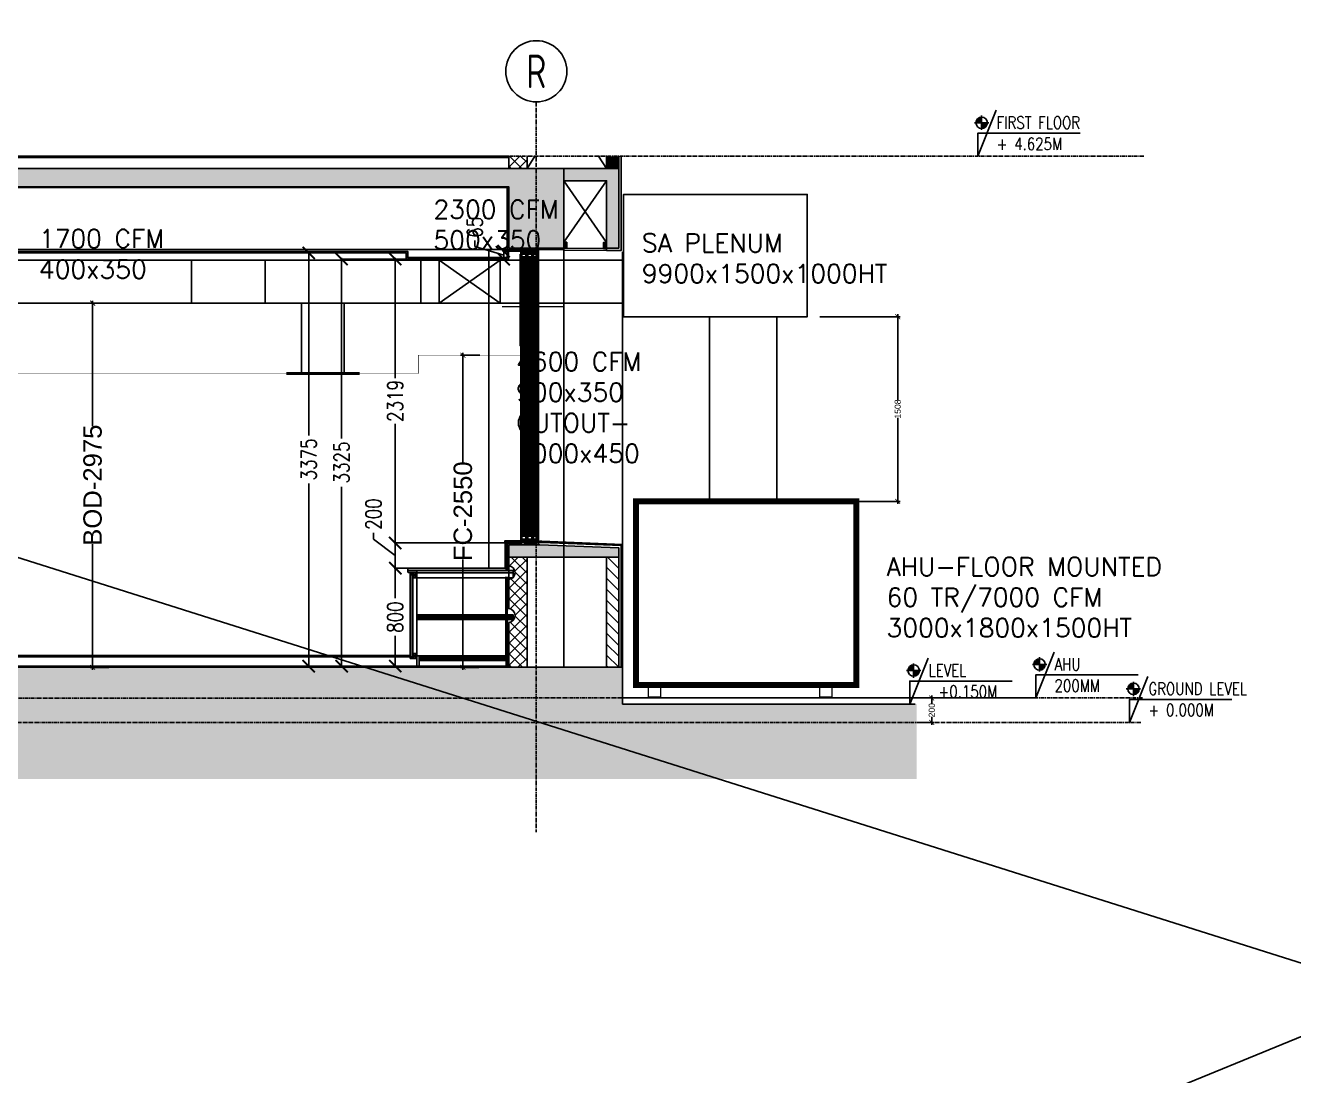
# Model space of a CAD drawing. Header units: millimetres. Extents: x -661525 to 498941, y 282148 to 1359693.
# Drawn here: x -243670 to -233309, y 969181 to 977760 of the extents above; entities that cross this region are included whole.
import ezdxf
from ezdxf.enums import TextEntityAlignment as Align

# ---------------------------------------------------------------- set-up
doc = ezdxf.new("R2010")
doc.units = ezdxf.units.MM
doc.header["$LTSCALE"] = 2.5
doc.header["$PDMODE"] = 35
doc.header["$PDSIZE"] = 15
doc.linetypes.add('CENTER', pattern=[2, 1.25, -0.25, 0.25, -0.25])
doc.layers.get('0').update_dxf_attribs({"linetype": 'CONTINUOUS'})
doc.layers.get('DEFPOINTS').update_dxf_attribs({"linetype": 'CONTINUOUS'})
for name, color, linetype in [('00', 5, 'CONTINUOUS'), ('A-ALU-SECTION', 11, 'CONTINUOUS'), ('A-ANNO-DIMS', 11, 'CONTINUOUS'), ('A-ANNO-GRID', 5, 'CENTER'), ('A-ANNO-LEVL', 7, 'CONTINUOUS'), ('A-COLS', 7, 'CONTINUOUS'), ('A-COLS-PATT', 252, 'CONTINUOUS'), ('A-ELEV', 8, 'CONTINUOUS'), ('A-ELEV-MEDM', 34, 'CONTINUOUS'), ('A-ELEV-THIN', 8, 'CONTINUOUS'), ('A-ELEV-VERY-THIN', 5, 'CONTINUOUS'), ('A-FLOR-OPEN', 6, 'CONTINUOUS'), ('A-GLAZ', 5, 'CONTINUOUS'), ('A-SECT', 1, 'CONTINUOUS'), ('A-WALL', 8, 'CONTINUOUS'), ('A-WALL-JAMB', 11, 'CONTINUOUS'), ('A-WALL-PATT-200', 5, 'CONTINUOUS'), ('A-WALL-PLAS', 8, 'CONTINUOUS'), ('I-ELEV-HEVY', 4, 'CONTINUOUS'), ('I-ELEV-LITE', 8, 'CONTINUOUS'), ('I-SECT', 3, 'CONTINUOUS'), ('I-SECT-MEDM', 4, 'CONTINUOUS'), ('nmd-ex duct', 20, 'CONTINUOUS'), ('NMD-SA DUCT', 4, 'CONTINUOUS'), ('STONE', 9, 'CONTINUOUS'), ('vemcpl-ahu', 6, 'CONTINUOUS')]:
    doc.layers.add(name, color=color, linetype=linetype)
for name, color, linetype, lineweight in [('DOOR', 251, 'CONTINUOUS', 20), ('Elevation Dark - Cill-Staircase', 4, 'CONTINUOUS', 30), ('Elevation Light - Plaster-Tile Drop', 8, 'CONTINUOUS', 18), ('nmd-DTG', 3, 'CONTINUOUS', 20), ('Wall - Stone Hatch', 252, 'CONTINUOUS', 13)]:
    doc.layers.add(name, color=color, linetype=linetype, lineweight=lineweight)
doc.styles.add('ARIAL', font='arial.ttf')
doc.styles.add('COMPLEX', font='complex.shx', dxfattribs={"width": 0.8})
doc.styles.add('ISOCP', font='isocp.shx', dxfattribs={"width": 0.8})
doc.styles.add('ROMANS', font='romans.shx', dxfattribs={"height": 125})
doc.dimstyles.new('TICK100', dxfattribs={"dimtxt": 250, "dimasz": 200, "dimexe": 150, "dimexo": 10, "dimgap": 50, "dimtad": 0, "dimdec": 0, "dimrnd": 5, "dimzin": 1, "dimdsep": 46, "dimtxsty": 'COMPLEX', "dimblk1": 'ARCHTICK', "dimblk2": 'ARCHTICK', "dimsah": 1, "dimcen": 0.09375, "dimdle": 150, "dimclrd": 11, "dimclre": 11, "dimclrt": 7, "dimadec": 0, "dimazin": 0, "dimtfac": 1, "dimtdec": 0, "dimtofl": 0, "dimtmove": 0, "dimatfit": 3, "dimldrblk": 'OPEN90', "dimfxl": 1, "dimtolj": 1, "dimtzin": 1, "dimarcsym": 0})
doc.dimstyles.new('TICK50', dxfattribs={"dimtxt": 125, "dimasz": 100, "dimexe": 10, "dimexo": 0, "dimgap": 25, "dimtad": 0, "dimdec": 0, "dimzin": 1, "dimdsep": 46, "dimtxsty": 'COMPLEX', "dimblk1": 'ARCHTICK', "dimblk2": 'ARCHTICK', "dimsah": 1, "dimcen": 0.09375, "dimdle": 10, "dimclrd": 170, "dimclre": 11, "dimclrt": 170, "dimadec": 0, "dimazin": 0, "dimtfac": 1, "dimtdec": 0, "dimtofl": 0, "dimtmove": 0, "dimatfit": 3, "dimldrblk": 'ARCHTICK', "dimfxl": 1, "dimtolj": 1, "dimtzin": 1, "dimarcsym": 0})

# ---------------------------------------------------------------- blocks, each defined once
blk = doc.blocks.new('floor 1')
at = {"layer": 'Elevation Light - Plaster-Tile Drop'}
h = blk.add_hatch(dxfattribs=at)
h.set_pattern_fill('AR-SAND', color=256, style=0)
h.set_pattern_definition([(37.5, (3830731.42, 983927.553), (-1.60003, 48.94132), [0, -38.608, 0, -43.18, 0, -41.275]), (7.5, (3830731.42, 983927.553), (44.95233, 71.6825), [0, -20.828, 0, -34.798, 0, -13.335]), (327.5, (3830700.177, 983927.553), (79.09924, 0.14372), [0, -12.7, 0, -45.72, 0, -59.69]), (317.5, (3830700.18, 983927.55), (76.35565, 22.29293), [0, -6.35, 0, -29.972, 0, -34.29])])
h.paths.add_polyline_path([(3830756, 984018), (3830731, 984018), (3830731, 983928), (3830756, 983928)])
h.paths.add_polyline_path([(3841805, 983928), (3841805, 984018), (3830756, 984018), (3830756, 983928)])
at = {"layer": 'A-ELEV-VERY-THIN'}
for points in [[(3834343, 984113), (3831536, 984113), (3831536, 984103), (3842297, 984103)], [(3836219, 984113), (3831536, 984113)], [(3842299, 984103), (3842299, 984113), (3831536, 984113)], [(3831540, 984103), (3836219, 984103)]]:
    blk.add_lwpolyline(points, dxfattribs=at)
at = {"layer": 'A-SECT', "color": 11}
for points in [[(3830731, 984028), (3842304, 984028), (3842304, 984018), (3830731, 984018)], [(3830753, 984073), (3830743, 984073), (3830743, 984028), (3830753, 984028)]]:
    blk.add_lwpolyline(points, close=True, dxfattribs=at)
at = {"layer": 'A-WALL-PLAS'}
blk.add_lwpolyline([(3831536, 984113), (3831536, 984103)], dxfattribs=at)
blk = doc.blocks.new('W13-144-SECTION')
at = {"layer": 'Wall - Stone Hatch'}
h = blk.add_hatch(dxfattribs=at)
h.set_pattern_fill('ANSI36', color=256, scale=0.8, angle=270, style=0)
h.set_pattern_definition([(315, (339769.6994, 1020410.4174), (4.9391409, -1.3470384), [6.35, -1.27, 0, -1.27])])
h.paths.add_polyline_path([(347636, 1023305), (347492, 1023305), (347492, 1023330), (347636, 1023330)])
h.paths.add_polyline_path([(347633, 1023308), (347495, 1023308), (347495, 1023327), (347633, 1023327)], flags=16)
h = blk.add_hatch(dxfattribs=at)
h.set_pattern_fill('ANSI36', color=256, scale=0.8, angle=-90, style=0)
h.set_pattern_definition([(225, (347635.5302, 1024265.2113), (-4.9391409, -1.3470384), [6.35, -1.27, 0, -1.27])])
h.paths.add_polyline_path([(347633, 1020927), (347495, 1020927), (347495, 1020908), (347633, 1020908)], flags=16)
h.paths.add_polyline_path([(347636, 1020930), (347492, 1020930), (347492, 1020905), (347636, 1020905)])
at = {"layer": 'A-ALU-SECTION'}
for points in [[(347502, 1023246), (347502, 1023248), (347499, 1023248), (347499, 1023258), (347532, 1023258), (347532, 1023248), (347529, 1023248), (347529, 1023246), (347534, 1023246), (347534, 1023296), (347498, 1023296), (347498, 1023246), (347502, 1023246)], [(347532, 1023259), (347532, 1023295), (347499, 1023295), (347499, 1023259), (347532, 1023259)], [(347550, 1023246), (347550, 1023248), (347547, 1023248), (347547, 1023258), (347580, 1023258), (347580, 1023248), (347577, 1023248), (347577, 1023246), (347582, 1023246), (347582, 1023296), (347546, 1023296), (347546, 1023246), (347550, 1023246)], [(347580, 1023259), (347580, 1023295), (347547, 1023295), (347547, 1023259), (347580, 1023259)], [(347607, 1023246), (347607, 1023248), (347595, 1023248), (347595, 1023258), (347628, 1023258), (347628, 1023248), (347616, 1023248), (347616, 1023246), (347630, 1023246), (347630, 1023296), (347594, 1023296), (347594, 1023246), (347607, 1023246)], [(347628, 1023259), (347628, 1023295), (347595, 1023295), (347595, 1023259), (347628, 1023259)], [(347529, 1020988), (347529, 1020989), (347534, 1020989), (347534, 1020939), (347517, 1020939), (347517, 1020941), (347532, 1020941), (347532, 1020951), (347499, 1020951), (347499, 1020941), (347515, 1020941), (347515, 1020939), (347498, 1020939), (347498, 1020989), (347502, 1020989), (347502, 1020988), (347499, 1020988), (347499, 1020978), (347532, 1020978), (347532, 1020988), (347529, 1020988)], [(347577, 1020988), (347577, 1020989), (347582, 1020989), (347582, 1020939), (347565, 1020939), (347565, 1020941), (347580, 1020941), (347580, 1020951), (347547, 1020951), (347547, 1020941), (347562, 1020941), (347562, 1020939), (347546, 1020939), (347546, 1020989), (347550, 1020989), (347550, 1020988), (347547, 1020988), (347547, 1020978), (347580, 1020978), (347580, 1020988), (347577, 1020988)], [(347616, 1020988), (347616, 1020989), (347630, 1020989), (347630, 1020939), (347613, 1020939), (347613, 1020941), (347628, 1020941), (347628, 1020951), (347595, 1020951), (347595, 1020941), (347610, 1020941), (347610, 1020939), (347594, 1020939), (347594, 1020989), (347607, 1020989), (347607, 1020988), (347595, 1020988), (347595, 1020978), (347628, 1020978), (347628, 1020988), (347616, 1020988)], [(347532, 1020976), (347532, 1020952), (347499, 1020952), (347499, 1020976), (347532, 1020976)], [(347580, 1020976), (347580, 1020952), (347547, 1020952), (347547, 1020976), (347580, 1020976)], [(347628, 1020976), (347628, 1020952), (347595, 1020952), (347595, 1020976), (347628, 1020976)]]:
    blk.add_lwpolyline(points, dxfattribs=at)
blk.add_lwpolyline([(347615, 1020983), (347615, 1023252), (347609, 1023252), (347609, 1020983)], close=True, dxfattribs=at)
at = {"layer": 'A-ELEV-MEDM'}
for centre, start, end in [((347504, 1023250), 89.7072, 270.2919), ((347504, 1023247), 89.1225, 270.8766), ((347504, 1023244), 89.1225, 270.8766), ((347528, 1023250), 269.7072, 90.2919), ((347528, 1023247), 269.1225, 90.8766), ((347528, 1023244), 269.1225, 90.8766), ((347552, 1023250), 89.7072, 270.2919), ((347552, 1023247), 89.1225, 270.8766), ((347552, 1023244), 89.1225, 270.8766), ((347576, 1023250), 269.7072, 90.2919), ((347576, 1023247), 269.1225, 90.8766), ((347576, 1023244), 269.1225, 90.8766), ((347609, 1023250), 89.7072, 270.2919), ((347609, 1023247), 89.1225, 270.8766), ((347609, 1023244), 89.1225, 270.8766), ((347615, 1023250), 269.7072, 90.2919), ((347615, 1023247), 269.1225, 90.8766), ((347615, 1023244), 269.1225, 90.8766), ((347504, 1020991), 89.1234, 270.8775), ((347504, 1020989), 89.1234, 270.8775), ((347528, 1020991), 269.1234, 90.8775), ((347528, 1020989), 269.1234, 90.8775), ((347552, 1020991), 89.1234, 270.8775), ((347552, 1020989), 89.1234, 270.8775), ((347576, 1020991), 269.1234, 90.8775), ((347576, 1020989), 269.1234, 90.8775), ((347609, 1020991), 89.1225, 270.8766), ((347609, 1020989), 89.1225, 270.8766), ((347615, 1020991), 269.1234, 90.8775), ((347615, 1020989), 269.1234, 90.8775), ((347504, 1020986), 89.7081, 270.2928), ((347528, 1020986), 269.7081, 90.2928), ((347552, 1020986), 89.7081, 270.2928), ((347575, 1020986), 269.7081, 90.2928), ((347609, 1020986), 89.7072, 270.2919), ((347615, 1020986), 269.7081, 90.2928)]:
    blk.add_arc(centre, 1.34, start, end, dxfattribs=at)
at = {"layer": 'A-ELEV-THIN'}
for p, q in [((347492, 1023279), (347492, 1020956)), ((347495, 1023308), (347633, 1023327)), ((347495, 1023327), (347633, 1023308)), ((347498, 1023279), (347498, 1020956)), ((347534, 1023279), (347534, 1020956)), ((347546, 1023279), (347546, 1020956)), ((347582, 1023279), (347582, 1020956)), ((347594, 1023279), (347594, 1020956)), ((347630, 1023279), (347630, 1020989)), ((347636, 1023279), (347636, 1020956)), ((347495, 1020927), (347633, 1020908)), ((347495, 1020908), (347633, 1020927))]:
    blk.add_line(p, q, dxfattribs=at)
at = {"layer": 'A-GLAZ'}
for points in [[(347504, 1020983), (347504, 1023252), (347510, 1023252), (347510, 1020983)], [(347528, 1020983), (347528, 1023252), (347522, 1023252), (347522, 1020983)], [(347552, 1020983), (347552, 1023252), (347558, 1023252), (347558, 1020983)], [(347576, 1020983), (347576, 1023252), (347570, 1023252), (347570, 1020983)]]:
    blk.add_lwpolyline(points, close=True, dxfattribs=at)
at = {"layer": 'A-WALL-JAMB'}
for points in [[(347636, 1023305), (347492, 1023305), (347492, 1023330), (347636, 1023330), (347636, 1023305)], [(347636, 1020930), (347492, 1020930), (347492, 1020905), (347636, 1020905), (347636, 1020930)]]:
    blk.add_lwpolyline(points, dxfattribs=at)
for points in [[(347633, 1023308), (347495, 1023308), (347495, 1023327), (347633, 1023327)], [(347633, 1020927), (347495, 1020927), (347495, 1020908), (347633, 1020908)]]:
    blk.add_lwpolyline(points, close=True, dxfattribs=at)
at = {"layer": 'I-SECT'}
for points in [[(347589, 1023300), (347634, 1023300), (347634, 1023289), (347630, 1023289), (347630, 1023285), (347632, 1023285), (347632, 1023287), (347634, 1023287), (347634, 1023281), (347632, 1023281), (347632, 1023283), (347630, 1023283), (347630, 1023279), (347636, 1023279), (347636, 1023305), (347634, 1023305), (347634, 1023302), (347589, 1023302), (347589, 1023305), (347587, 1023305), (347587, 1023302), (347541, 1023302), (347541, 1023305), (347539, 1023305), (347539, 1023302), (347494, 1023302), (347494, 1023305), (347492, 1023305), (347492, 1023279), (347498, 1023279), (347498, 1023283), (347496, 1023283), (347496, 1023281), (347494, 1023281), (347494, 1023287), (347496, 1023287), (347496, 1023285), (347498, 1023285), (347498, 1023289), (347494, 1023289), (347494, 1023300), (347539, 1023300), (347539, 1023289), (347534, 1023289), (347534, 1023285), (347536, 1023285), (347536, 1023287), (347539, 1023287), (347539, 1023281), (347536, 1023281), (347536, 1023283), (347534, 1023283), (347534, 1023279), (347546, 1023279), (347546, 1023283), (347544, 1023283), (347544, 1023281), (347541, 1023281), (347541, 1023287), (347544, 1023287), (347544, 1023285), (347546, 1023285), (347546, 1023289), (347541, 1023289), (347541, 1023300), (347587, 1023300), (347587, 1023289), (347582, 1023289), (347582, 1023285), (347584, 1023285), (347584, 1023287), (347587, 1023287), (347587, 1023281), (347584, 1023281), (347584, 1023283), (347582, 1023283), (347582, 1023279), (347594, 1023279), (347594, 1023283), (347592, 1023283), (347592, 1023281), (347589, 1023281), (347589, 1023287), (347592, 1023287), (347592, 1023285), (347594, 1023285), (347594, 1023289), (347589, 1023289), (347589, 1023300)], [(347612, 1020946), (347612, 1020935), (347634, 1020935), (347634, 1020946), (347630, 1020946), (347630, 1020950), (347632, 1020950), (347632, 1020948), (347634, 1020948), (347634, 1020954), (347632, 1020954), (347632, 1020952), (347630, 1020952), (347630, 1020956), (347636, 1020956), (347636, 1020930), (347634, 1020930), (347634, 1020933), (347589, 1020933), (347589, 1020930), (347587, 1020930), (347587, 1020933), (347541, 1020933), (347541, 1020930), (347539, 1020930), (347539, 1020933), (347494, 1020933), (347494, 1020930), (347492, 1020930), (347492, 1020956), (347498, 1020956), (347498, 1020952), (347496, 1020952), (347496, 1020954), (347494, 1020954), (347494, 1020948), (347496, 1020948), (347496, 1020950), (347498, 1020950), (347498, 1020946), (347494, 1020946), (347494, 1020935), (347515, 1020935), (347515, 1020946)], [(347517, 1020946), (347517, 1020935), (347539, 1020935), (347539, 1020946), (347534, 1020946), (347534, 1020950), (347536, 1020950), (347536, 1020948), (347539, 1020948), (347539, 1020954), (347536, 1020954), (347536, 1020952), (347534, 1020952), (347534, 1020956), (347546, 1020956), (347546, 1020952), (347544, 1020952), (347544, 1020954), (347541, 1020954), (347541, 1020948), (347544, 1020948), (347544, 1020950), (347546, 1020950), (347546, 1020946), (347541, 1020946), (347541, 1020935), (347563, 1020935), (347563, 1020946)], [(347565, 1020946), (347565, 1020935), (347587, 1020935), (347587, 1020946), (347582, 1020946), (347582, 1020950), (347584, 1020950), (347584, 1020948), (347587, 1020948), (347587, 1020954), (347584, 1020954), (347584, 1020952), (347582, 1020952), (347582, 1020956), (347594, 1020956), (347594, 1020952), (347592, 1020952), (347592, 1020954), (347589, 1020954), (347589, 1020948), (347592, 1020948), (347592, 1020950), (347594, 1020950), (347594, 1020946), (347589, 1020946), (347589, 1020935)], [(347589, 1020935), (347610, 1020935), (347610, 1020946)]]:
    blk.add_lwpolyline(points, dxfattribs=at)
for centre in [(347516, 1020948), (347564, 1020948), (347611, 1020948)]:
    blk.add_arc(centre, 1.61, 308.4693, 231.5307, dxfattribs=at)
blk = doc.blocks.new('A$C49135F2E')
at = {"layer": 'I-SECT-MEDM'}
h = blk.add_hatch(dxfattribs=at)
h.set_pattern_fill('AR-SAND', color=256, scale=0.2, style=0)
h.set_pattern_definition([(37.5, (4355.703, -124), (-0.320006, 9.788265), [0, -7.7216, 0, -8.636, 0, -8.255]), (7.5, (4355.703, -124), (8.990466, 14.336502), [0, -4.1656, 0, -6.9596, 0, -2.667]), (327.5, (4349.455, -124), (15.819847, 0.028744), [0, -2.54, 0, -9.144, 0, -11.938]), (317.5, (4349.455, -124), (15.27113, 4.458586), [0, -1.27, 0, -5.9944, 0, -6.858])])
h.paths.add_polyline_path([(749, -112), (-38, -112), (-38, -132), (749, -132)])
at = {"layer": 'Wall - Stone Hatch'}
h = blk.add_hatch(dxfattribs=at)
h.set_pattern_fill('ANSI36', color=256, style=0)
h.set_pattern_definition([(45, (2143.2715, 115), (1.683798, 6.173926), [7.9375, -1.5875, 0, -1.5875])])
edge = h.paths.add_edge_path()
edge.add_line((28, 130), (-100, 130))
edge.add_line((-100, 130), (-100, 112))
edge.add_line((-100, 112), (30, 112))
edge.add_line((30, 112), (30, 128))
edge.add_arc((28, 128), 2, 0, 90)
h = blk.add_hatch(dxfattribs=at)
h.set_pattern_fill('ANSI36', color=256, style=0)
h.set_pattern_definition([(45, (328953.3177, -841383.1953), (1.683798023, 6.173926083), [7.9375, -1.5875, 0, -1.5875])])
h.paths.add_polyline_path([(24, 112), (24, 106), (30, 106), (30, -94), (18, -94), (18, 100), (18, 112)])
h = blk.add_hatch(dxfattribs=at)
h.set_pattern_fill('ANSI36', color=256, style=0)
h.set_pattern_definition([(45, (328959.3177, -841407.3053), (1.683798023, 6.173926083), [7.9375, -1.5875, 0, -1.5875])])
edge = h.paths.add_edge_path()
edge.add_line((20, -94), (821, -94))
edge.add_arc((773, -112), 50.9, 0, 20.6893, ccw=False)
edge.add_line((824, -112), (771, -112))
edge.add_line((771, -112), (20, -112))
edge.add_line((20, -112), (20, -94))
edge = h.paths.add_edge_path()
edge.add_line((749, -124), (749, -112))
edge.add_line((749, -112), (824, -112))
edge.add_arc((773, -112), 50.9, -20.6893, 0, ccw=False)
edge.add_line((821, -130), (749, -130))
edge.add_line((749, -130), (749, -124))
h = blk.add_hatch(dxfattribs=at)
h.set_pattern_fill('ANSI36', color=256, scale=2, angle=90, style=0)
h.set_pattern_definition([(135, (4355.703, -504), (-12.347852, 3.367596), [15.875, -3.175, 0, -3.175])])
h.paths.add_polyline_path([(749, -474), (-38, -474), (-38, -514), (749, -514)])
h = blk.add_hatch(dxfattribs=at)
h.set_pattern_fill('ANSI36', color=256, scale=2, angle=90, style=0)
h.set_pattern_definition([(135, (4370.4176, -839), (-12.347852, 3.367596), [15.875, -3.175, 0, -3.175])])
h.paths.add_polyline_path([(731, -809), (0, -809), (0, -849), (731, -849)])
at = {"layer": '00', "color": 8}
for points in [[(784, -130), (749, -172), (784, -172), (749, -130)], [(784, -790), (749, -832), (784, -832), (749, -790)]]:
    blk.add_lwpolyline(points, dxfattribs=at)
at = {"layer": 'A-COLS', "color": 8}
blk.add_line((804, -832), (784, -832), dxfattribs=at)
at = {"layer": 'A-ELEV'}
for p, q in [((749, -172), (749, -809)), ((800, -130), (782, -130))]:
    blk.add_line(p, q, dxfattribs=at)
for points in [[(803, -137), (803, -819), (785, -819), (785, -137)], [(803, -137), (785, -137)]]:
    blk.add_lwpolyline(points, dxfattribs=at)
at = {"layer": 'A-SECT'}
for p, q in [((749, -172), (-38, -172)), ((749, -132), (749, -172))]:
    blk.add_line(p, q, dxfattribs=at)
for points in [[(-38, -474), (749, -474), (749, -514), (-38, -514)], [(731, -849), (0, -849), (0, -809), (731, -809)], [(749, -894), (731, -894), (731, -809), (749, -809)]]:
    blk.add_lwpolyline(points, close=True, dxfattribs=at)
at = {"layer": 'A-WALL'}
blk.add_line((0, -75), (0, 96), dxfattribs=at)
for points in [[(0, -187), (0, -425)], [(0, -537), (0, -904)]]:
    blk.add_lwpolyline(points, dxfattribs=at)
for centre in [(4, -131), (4, -481)]:
    blk.add_arc(centre, 56.3, 93.9102, 266.0898, dxfattribs=at)
at = {"layer": 'A-WALL-PLAS'}
for p, q in [((12, 106), (-100, 106)), ((12, 106), (12, -112)), ((18, 100), (18, 112)), ((18, 100), (18, -94)), ((12, -164), (12, -474)), ((12, -514), (12, -809))]:
    blk.add_line(p, q, dxfattribs=at)
at = {"layer": 'Elevation Dark - Cill-Staircase'}
blk.add_lwpolyline([(28, 130), (-100, 130), (-100, 112), (30, 112), (30, 128, 0.414214)], format="xyb", close=True, dxfattribs=at)
at = {"layer": 'I-ELEV-HEVY'}
for points in [[(30, -94), (30, 106), (24, 106), (24, 112)], [(24, -474), (24, -164)], [(24, -809), (24, -514)]]:
    blk.add_lwpolyline(points, dxfattribs=at)
at = {"layer": 'I-ELEV-LITE'}
for p, q in [((784, -136), (804, -136)), ((784, -832), (784, -137)), ((785, -137), (784, -137)), ((804, -832), (804, -136)), ((803, -819), (794, -819))]:
    blk.add_line(p, q, dxfattribs=at)
at = {"layer": 'I-SECT'}
for points in [[(784, -172), (749, -172), (749, -130), (784, -130)], [(803, -149), (785, -149), (785, -137), (803, -137)], [(784, -832), (749, -832), (749, -790), (784, -790)], [(803, -831), (785, -831), (785, -819), (803, -819)]]:
    blk.add_lwpolyline(points, close=True, dxfattribs=at)
at = {"layer": 'I-SECT-MEDM'}
for p, q in [((18, -94), (821, -94)), ((20, -112), (20, -94)), ((-38, -112), (824, -112)), ((824, -112), (-38, -112)), ((-38, -112), (-38, -132)), ((749, -132), (-38, -132)), ((749, -132), (749, -112)), ((749, -112), (824, -112)), ((821, -130), (749, -130)), ((24, -809), (12, -809))]:
    blk.add_line(p, q, dxfattribs=at)
at = {"layer": 'I-SECT-MEDM', "color": 5}
blk.add_line((24, -809), (25, -809), dxfattribs=at)
at = {"layer": 'I-SECT-MEDM'}
for start, end in [(0, 20.6893), (339.3107, 0)]:
    blk.add_arc((773, -112), 50.9, start, end, dxfattribs=at)
at = {"layer": 'STONE'}
blk.add_line((-38, -172), (-38, -132), dxfattribs=at)
blk = doc.blocks.new('L')
h = blk.add_hatch(color=0)
h.paths.add_polyline_path([(0.068, 0), (0, 0), (0, -0.068, 0.414214)])
h.paths.add_polyline_path([(0, 0.068, 0.414214), (-0.068, 0), (0, 0)])
at = {"color": 0}
for p, q in [((0.085, 0), (-0.085, 0)), ((0, 0.085), (0, -0.085))]:
    blk.add_line(p, q, dxfattribs=at)
blk.add_circle((0, 0), 0.0683, dxfattribs=at)
blk = doc.blocks.new('WATER LVL')
blk.add_lwpolyline([(837, 0), (-837, 0), (-837, -375), (-537, 375)])
at = {"layer": '00', "xscale": 1371.803835285835, "yscale": 1371.803835285835, "zscale": 1371.803835285835}
blk.add_blockref('L', (-774, 172), dxfattribs=at)
at = {"style": 'COMPLEX', "width": 0.8}
for p in [(-529, 75), (-529, -273)]:
    blk.add_attdef('WATER', p, '', height=200, dxfattribs=at)
blk = doc.blocks.new('COLNUM')
at = {"linetype": 'Continuous'}
blk.add_circle((0, 0), 500, dxfattribs=at)
at = {"color": 7, "linetype": 'Continuous', "style": 'ISOCP', "width": 0.8}
blk.add_attdef('X', text='', height=550, dxfattribs=at).set_placement((0, 0), align=Align.MIDDLE_CENTER)
blk = doc.blocks.new('_ARCHTICK')
at = {"color": 0, "linetype": 'ByBlock', "const_width": 0.15}
blk.add_lwpolyline([(-0.5, -0.5), (0.5, 0.5)], dxfattribs=at)
blk = doc.blocks.new('*D381')
at = {"layer": 'A-ANNO-DIMS', "lineweight": -2, "transparency": 16777216}
for p, q in [((-240648, 973336), (-240648, 973080)), ((-240522, 973326), (-240658, 973326)), ((-240648, 972516), (-240648, 972773)), ((-240522, 972526), (-240658, 972526))]:
    blk.add_line(p, q, dxfattribs=at)
at = {"layer": 'DEFPOINTS', "color": 0, "transparency": 16777216}
for p in [(-240522, 973326), (-240648, 972526), (-240522, 972526)]:
    blk.add_point(p, dxfattribs=at)
at = {"layer": 'A-ANNO-DIMS', "lineweight": -2, "transparency": 16777216, "xscale": 100, "yscale": 100, "zscale": 100}
for p, rotation in [((-240648, 973326), 90.00000013136851), ((-240648, 972526), 270.0000001313685)]:
    blk.add_blockref('_ARCHTICK', p, dxfattribs=dict(at, rotation=rotation))
at = {"layer": 'A-ANNO-DIMS', "transparency": 16777216, "insert": (-240648, 972926), "char_height": 125, "attachment_point": 5, "rotation": 90, "style": 'COMPLEX'}
blk.add_mtext('\\A1;800', dxfattribs=at)
blk = doc.blocks.new('*D382')
at = {"layer": 'A-ANNO-DIMS', "lineweight": -2, "transparency": 16777216}
for p, q in [((-240826, 973614), (-240826, 973564)), ((-240826, 973564), (-240648, 973429)), ((-240648, 973542), (-240648, 973316)), ((-239749, 973532), (-240658, 973532)), ((-239749, 973326), (-240658, 973326))]:
    blk.add_line(p, q, dxfattribs=at)
at = {"layer": 'DEFPOINTS', "color": 0, "transparency": 16777216}
for p in [(-239749, 973532), (-240648, 973326), (-239749, 973326)]:
    blk.add_point(p, dxfattribs=at)
at = {"layer": 'A-ANNO-DIMS', "lineweight": -2, "transparency": 16777216, "xscale": 100, "yscale": 100, "zscale": 100}
for p, rotation in [((-240648, 973532), 90), ((-240648, 973326), 270)]:
    blk.add_blockref('_ARCHTICK', p, dxfattribs=dict(at, rotation=rotation))
at = {"layer": 'A-ANNO-DIMS', "transparency": 16777216, "insert": (-240826, 973768), "char_height": 125, "attachment_point": 5, "rotation": 90, "style": 'COMPLEX'}
blk.add_mtext('\\A1;200', dxfattribs=at)
blk = doc.blocks.new('*D383')
at = {"layer": 'A-ANNO-DIMS', "lineweight": -2, "transparency": 16777216}
for p, q in [((-239749, 975851), (-240658, 975851)), ((-240648, 975861), (-240648, 974879)), ((-240648, 973522), (-240648, 974505)), ((-239749, 973532), (-240658, 973532))]:
    blk.add_line(p, q, dxfattribs=at)
at = {"layer": 'DEFPOINTS', "color": 0, "transparency": 16777216}
for p in [(-240648, 975851), (-239749, 975851), (-239749, 973532)]:
    blk.add_point(p, dxfattribs=at)
at = {"layer": 'A-ANNO-DIMS', "lineweight": -2, "transparency": 16777216, "xscale": 100, "yscale": 100, "zscale": 100}
for p, rotation in [((-240648, 975851), 89.99999999996548), ((-240648, 973532), 269.9999999999655)]:
    blk.add_blockref('_ARCHTICK', p, dxfattribs=dict(at, rotation=rotation))
at = {"layer": 'A-ANNO-DIMS', "transparency": 16777216, "insert": (-240648, 974692), "char_height": 125, "attachment_point": 5, "rotation": 90, "style": 'COMPLEX'}
blk.add_mtext('\\A1;2319', dxfattribs=at)
blk = doc.blocks.new('*D384')
at = {"layer": 'A-ANNO-DIMS', "lineweight": -2, "transparency": 16777216}
for p, q in [((-239997, 976004), (-239997, 975954)), ((-239997, 975954), (-239762, 975884)), ((-239762, 975926), (-239762, 975841)), ((-239722, 975916), (-239772, 975916)), ((-239722, 975851), (-239772, 975851))]:
    blk.add_line(p, q, dxfattribs=at)
at = {"layer": 'DEFPOINTS', "color": 0, "transparency": 16777216}
for p in [(-239762, 975851), (-239722, 975916), (-239722, 975851)]:
    blk.add_point(p, dxfattribs=at)
at = {"layer": 'A-ANNO-DIMS', "lineweight": -2, "transparency": 16777216, "xscale": 100, "yscale": 100, "zscale": 100}
for p, rotation in [((-239762, 975916), 90), ((-239762, 975851), 270)]:
    blk.add_blockref('_ARCHTICK', p, dxfattribs=dict(at, rotation=rotation))
at = {"layer": 'A-ANNO-DIMS', "transparency": 16777216, "insert": (-239997, 976110), "char_height": 125, "attachment_point": 5, "rotation": 90, "style": 'COMPLEX'}
blk.add_mtext('\\A1;65', dxfattribs=at)
blk = doc.blocks.new('*D385')
at = {"layer": 'A-ANNO-DIMS', "lineweight": -2, "transparency": 16777216}
for p, q in [((-240948, 975901), (-241365, 975901)), ((-241355, 975911), (-241355, 974410)), ((-241355, 972516), (-241355, 974017)), ((-240948, 972526), (-241365, 972526))]:
    blk.add_line(p, q, dxfattribs=at)
at = {"layer": 'DEFPOINTS', "color": 0, "transparency": 16777216}
for p in [(-240948, 975901), (-241355, 972526), (-240948, 972526)]:
    blk.add_point(p, dxfattribs=at)
at = {"layer": 'A-ANNO-DIMS', "lineweight": -2, "transparency": 16777216, "xscale": 100, "yscale": 100, "zscale": 100}
for p, rotation in [((-241355, 975901), 90.00000013137065), ((-241355, 972526), 270.0000001313707)]:
    blk.add_blockref('_ARCHTICK', p, dxfattribs=dict(at, rotation=rotation))
at = {"layer": 'A-ANNO-DIMS', "transparency": 16777216, "insert": (-241355, 974214), "char_height": 125, "attachment_point": 5, "rotation": 90, "style": 'COMPLEX'}
blk.add_mtext('\\A1;3375', dxfattribs=at)
blk = doc.blocks.new('*D386')
at = {"layer": 'A-ANNO-DIMS', "lineweight": -2, "transparency": 16777216}
for p, q in [((-240558, 975851), (-241096, 975851)), ((-241086, 975861), (-241086, 974385)), ((-241086, 972516), (-241086, 973992)), ((-240558, 972526), (-241096, 972526))]:
    blk.add_line(p, q, dxfattribs=at)
at = {"layer": 'DEFPOINTS', "color": 0, "transparency": 16777216}
for p in [(-240558, 975851), (-241086, 972526), (-240558, 972526)]:
    blk.add_point(p, dxfattribs=at)
at = {"layer": 'A-ANNO-DIMS', "lineweight": -2, "transparency": 16777216, "xscale": 100, "yscale": 100, "zscale": 100}
for p, rotation in [((-241086, 975851), 90.00000013136015), ((-241086, 972526), 270.0000001313601)]:
    blk.add_blockref('_ARCHTICK', p, dxfattribs=dict(at, rotation=rotation))
at = {"layer": 'A-ANNO-DIMS', "transparency": 16777216, "insert": (-241086, 974189), "char_height": 125, "attachment_point": 5, "rotation": 90, "style": 'COMPLEX'}
blk.add_mtext('\\A1;3325', dxfattribs=at)
blk = doc.blocks.new('*D400')
at = {"layer": 'DEFPOINTS', "color": 0, "transparency": 16777216}
for p in [(-236388, 972266), (-236265, 972266), (-236388, 972066)]:
    blk.add_point(p, dxfattribs=at)
at = {"layer": 'nmd-ex duct', "color": 8, "lineweight": -2, "transparency": 16777216}
for p, q in [((-236388, 972266), (-236245, 972266)), ((-236265, 972286), (-236265, 972222)), ((-236265, 972046), (-236265, 972111)), ((-236388, 972066), (-236245, 972066))]:
    blk.add_line(p, q, dxfattribs=at)
at = {"layer": 'nmd-ex duct', "color": 8, "lineweight": -2, "transparency": 16777216, "xscale": 40, "yscale": 40, "zscale": 40}
for p, rotation in [((-236265, 972266), 90), ((-236265, 972066), 270)]:
    blk.add_blockref('_ARCHTICK', p, dxfattribs=dict(at, rotation=rotation))
at = {"layer": 'nmd-ex duct', "color": 1, "transparency": 16777216, "insert": (-236265, 972166), "char_height": 50, "attachment_point": 5, "rotation": 90, "style": 'ARIAL'}
blk.add_mtext('\\A1;200', dxfattribs=at)
blk = doc.blocks.new('*D401')
at = {"layer": 'DEFPOINTS', "color": 0, "transparency": 16777216}
for p in [(-237179, 975380), (-236543, 975380), (-237179, 973872)]:
    blk.add_point(p, dxfattribs=at)
at = {"layer": 'nmd-ex duct', "color": 8, "lineweight": -2, "transparency": 16777216}
for p, q in [((-236543, 975400), (-236543, 974698)), ((-237179, 975380), (-236523, 975380)), ((-236543, 973852), (-236543, 974554)), ((-237179, 973872), (-236523, 973872))]:
    blk.add_line(p, q, dxfattribs=at)
at = {"layer": 'nmd-ex duct', "color": 8, "lineweight": -2, "transparency": 16777216, "xscale": 40, "yscale": 40, "zscale": 40}
for p, rotation in [((-236543, 975380), 90), ((-236543, 973872), 270)]:
    blk.add_blockref('_ARCHTICK', p, dxfattribs=dict(at, rotation=rotation))
at = {"layer": 'nmd-ex duct', "color": 1, "transparency": 16777216, "insert": (-236543, 974626), "char_height": 50, "attachment_point": 5, "rotation": 90, "style": 'ARIAL'}
blk.add_mtext('\\A1;1508', dxfattribs=at)
blk = doc.blocks.new('*D404')
at = {"layer": 'DEFPOINTS', "color": 0, "transparency": 16777216}
for p in [(-242988, 975491), (-243120, 972516), (-242988, 972516)]:
    blk.add_point(p, dxfattribs=at)
at = {"layer": 'NMD-SA DUCT', "color": 8, "lineweight": -2, "transparency": 16777216}
for p, q in [((-243120, 975511), (-243120, 974487)), ((-242988, 975491), (-243140, 975491)), ((-243120, 972496), (-243120, 973521)), ((-242988, 972516), (-243140, 972516))]:
    blk.add_line(p, q, dxfattribs=at)
at = {"layer": 'NMD-SA DUCT', "color": 8, "lineweight": -2, "transparency": 16777216, "xscale": 40, "yscale": 40, "zscale": 40}
for p, rotation in [((-243120, 975491), 90), ((-243120, 972516), 270)]:
    blk.add_blockref('_ARCHTICK', p, dxfattribs=dict(at, rotation=rotation))
at = {"layer": 'NMD-SA DUCT', "color": 1, "transparency": 16777216, "insert": (-243120, 974004), "char_height": 50, "attachment_point": 5, "rotation": 90, "style": 'ARIAL'}
blk.add_mtext('\\A1;{\\H3x;BOD-2975}', dxfattribs=at)
blk = doc.blocks.new('*D406')
at = {"layer": 'DEFPOINTS', "color": 0, "transparency": 16777216}
for p in [(-239958, 975066), (-240095, 972516), (-239964, 972516)]:
    blk.add_point(p, dxfattribs=at)
at = {"layer": 'NMD-SA DUCT', "color": 8, "lineweight": -2, "transparency": 16777216}
for p, q in [((-239958, 975066), (-240115, 975066)), ((-240095, 975086), (-240095, 974185)), ((-240095, 972496), (-240095, 973398)), ((-239964, 972516), (-240115, 972516))]:
    blk.add_line(p, q, dxfattribs=at)
at = {"layer": 'NMD-SA DUCT', "color": 8, "lineweight": -2, "transparency": 16777216, "xscale": 40, "yscale": 40, "zscale": 40}
for p, rotation in [((-240095, 975066), 90), ((-240095, 972516), 270)]:
    blk.add_blockref('_ARCHTICK', p, dxfattribs=dict(at, rotation=rotation))
at = {"layer": 'NMD-SA DUCT', "color": 1, "transparency": 16777216, "insert": (-240095, 973791), "char_height": 50, "attachment_point": 5, "rotation": 90, "style": 'ARIAL'}
blk.add_mtext('\\A1;{\\H3x;FC-2550}', dxfattribs=at)

msp = doc.modelspace()

# ---------------------------------------------------------------- hatches: boundary and pattern name
at = {"layer": 'A-COLS-PATT'}
h = msp.add_hatch(color=256, dxfattribs=at)
h.dxf.hatch_style = 1
h.paths.add_polyline_path([(-238921.3, 976691.4), (-238821.3, 976691.4), (-238821.3, 976591.4), (-238921.3, 976591.4)])
h = msp.add_hatch(color=256, dxfattribs=at)
h.dxf.hatch_style = 1
h.paths.add_polyline_path([(-252971.3, 976441.4), (-251206.8, 976441.4), (-251206.8, 976141.4), (-250746.3, 976141.4), (-250746.3, 976441.4), (-239721.3, 976441.4), (-239721.3, 975941.4), (-239271.3, 975941.4), (-239271.3, 976591.4), (-253201.3, 976591.4), (-253201.3, 975991.4), (-252971.3, 975991.4)])
h = msp.add_hatch(color=256, dxfattribs=at)
h.dxf.hatch_style = 1
h.paths.add_polyline_path([(-239271.3, 976591.4), (-238821.3, 976591.4), (-238821.3, 975941.4), (-238921.3, 975941.4), (-238921.3, 976491.4), (-239271.3, 976491.4)])
h = msp.add_hatch(color=256, dxfattribs=at)
h.dxf.hatch_style = 1
h.paths.add_polyline_path([(-239721.3, 973416.4), (-239721.3, 973516.4), (-239466.3, 973516.4), (-238821.3, 973491.4), (-238821.3, 973416.4)])
msp.add_hatch(color=256, dxfattribs=at).paths.add_polyline_path([(-236388.3, 972216.4), (-236388.3, 971603.9), (-255389.3, 971603.9), (-255389.3, 972516.4), (-238791.3, 972516.4), (-238791.3, 972216.4)])
at = {"layer": 'A-WALL-PATT-200'}
h = msp.add_hatch(dxfattribs=at)
h.set_pattern_fill('ANSI37', color=256, scale=20, style=0)
h.set_pattern_definition([(135, (3266264.33, 431324.306), (44.9012806, 44.9012806), []), (45, (3266264.33, 431324.306), (44.9012806, -44.9012806), [])])
h.paths.add_polyline_path([(-239721.3, 976691.4), (-239571.3, 976691.4), (-239571.3, 976591.4), (-239721.3, 976591.4)])
h = msp.add_hatch(dxfattribs=at)
h.set_pattern_fill('ANSI37', color=256, scale=20, style=0)
h.set_pattern_definition([(135, (3266264.33, 431474.306), (44.9012806, 44.9012806), []), (45, (3266264.33, 431474.306), (44.9012806, -44.9012806), [])])
h.paths.add_polyline_path([(-239721.3, 972946.4), (-239683.3, 972946.4), (-239683.3, 972906.4), (-239721.3, 972906.4)])
h.paths.add_polyline_path([(-239683.3, 973288.4), (-239721.3, 973288.4), (-239721.3, 973308.4), (-239683.3, 973308.4)])
edge = h.paths.add_edge_path()
edge.add_arc((-239725.1, 973289.7), 56.3, -47.22628, 86.08979, ccw=False)
edge.add_line((-239686.9, 973248.4), (-239721.3, 973248.4))
edge.add_line((-239721.3, 973248.4), (-239721.3, 972995.9))
edge.add_arc((-239725.1, 972939.7), 56.3, -86.08979, 86.08979, ccw=False)
edge.add_line((-239721.3, 972883.5), (-239721.3, 972516.4))
edge.add_line((-239721.3, 972516.4), (-239571.3, 972516.4))
edge.add_line((-239571.3, 972516.4), (-239571.3, 973416.4))
edge.add_line((-239571.3, 973416.4), (-239721.3, 973416.4))
edge.add_line((-239721.3, 973416.4), (-239721.3, 973345.9))
h = msp.add_hatch(dxfattribs=at)
h.set_pattern_fill('ANSI31,_O', color=256, scale=20)
h.set_pattern_definition([(135, (3266064.33, 431474.306), (44.9012806, 44.9012806), [])])
h.paths.add_polyline_path([(-238821.3, 973416.4), (-238921.3, 973416.4), (-238921.3, 972516.4), (-238821.3, 972516.4)])

# ---------------------------------------------------------------- linework, layer by layer
msp.add_line((-235415.4, 972266.5), (-238791.4, 972266.5))
msp.add_lwpolyline([(-234579.1, 972453.9), (-235415.4, 972453.9), (-235415.4, 972266.5), (-235265.4, 972641.4)])
at = {"layer": 'A-ANNO-DIMS'}
for points in [[(-239722.2, 975851.4), (-239722.2, 975916.2), (-239621.3, 975916.2), (-239621.3, 975928.2), (-239722.1, 975928.2), (-239734.1, 975928.2), (-239734.1, 975863.4), (-240546.3, 975863.4), (-240546.3, 975913.4), (-250008.3, 975913.4), (-250008.3, 975863.4), (-251283.8, 975863.4)], [(-239722.2, 975851.4), (-240558.3, 975851.4), (-240558.3, 975901.4), (-249996.3, 975901.4), (-249996.3, 975851.4), (-251283.8, 975851.4)]]:
    msp.add_lwpolyline(points, dxfattribs=at)
at = {"layer": 'A-ANNO-GRID', "ltscale": 10}
for p, q in [((-239495.4, 977135.2), (-239496.2, 971169.7)), ((-252464.4, 976691.4), (-234530.8, 976691.4)), ((-234557.5, 972066.4), (-255389.3, 972066.4))]:
    msp.add_line(p, q, dxfattribs=at)
msp.add_lwpolyline([(-254175.6, 972262.8), (-234542.5, 972266.7)], dxfattribs=at)
at = {"layer": 'A-COLS'}
for points in [[(-238821.3, 976691.4), (-238821.3, 976591.4), (-238921.3, 976591.4), (-238921.3, 976691.4)], [(-239721.3, 973416.4), (-239721.3, 973516.4), (-239466.3, 973516.4), (-238821.3, 973491.4), (-238821.3, 973416.4), (-239721.3, 973416.4)]]:
    msp.add_lwpolyline(points, dxfattribs=at)
at = {"layer": 'A-ELEV-THIN'}
for p, q in [((-239733.1, 975928.2), (-250671.3, 975928.2)), ((-239883.3, 975928.2), (-239883.3, 973326.4)), ((-239271.3, 975918.2), (-239271.3, 972516.4))]:
    msp.add_line(p, q, dxfattribs=at)
at = {"layer": 'A-FLOR-OPEN', "ltscale": 10}
for points in [[(-239506.3, 976691.4), (-239571.3, 976591.4)], [(-238986.3, 976691.4), (-238921.3, 976591.4)], [(-238921.3, 976491.4), (-239271.3, 975989.1)], [(-239271.3, 976491.4), (-238921.3, 975987.7)]]:
    msp.add_lwpolyline(points, dxfattribs=at)
at = {"layer": 'A-SECT', "color": 11}
msp.add_lwpolyline([(-239721.3, 976691.4), (-252971.3, 976691.4), (-252971.3, 976681.4), (-239721.3, 976681.4)], close=True, dxfattribs=at)
at = {"layer": 'A-SECT'}
for points in [[(-252971.3, 976441.4), (-251206.8, 976441.4), (-251206.8, 976141.4), (-250746.3, 976141.4), (-250746.3, 976441.4), (-239721.3, 976441.4), (-239721.3, 975941.4), (-239271.3, 975941.4), (-239271.3, 976591.4), (-253201.3, 976591.4), (-253201.3, 975991.4), (-252971.3, 975991.4), (-252971.3, 976441.4)], [(-239271.3, 976591.4), (-238821.3, 976591.4), (-238821.3, 975941.4), (-238921.3, 975941.4), (-238921.3, 976491.4), (-239271.3, 976491.4), (-239271.3, 976591.4)], [(-236401.8, 972216.4), (-238791.4, 972216.4), (-238791.4, 972516.4), (-255392.4, 972516.4), (-255392.4, 971916.4), (-255969.4, 971916.4)]]:
    msp.add_lwpolyline(points, dxfattribs=at)
at = {"layer": 'A-SECT', "color": 4}
for points in [[(-239271.3, 975939.1), (-239271.3, 975989.1), (-239246.3, 975989.1), (-239246.3, 975939.1), (-239271.3, 975939.1)], [(-238921.3, 975937.4), (-238921.3, 975921.4), (-239271.3, 975923), (-239271.3, 975939.1), (-238921.3, 975937.4)], [(-238946.3, 975937.7), (-238946.3, 975987.7), (-238921.3, 975987.7), (-238921.3, 975937.7), (-238946.3, 975937.7)]]:
    msp.add_lwpolyline(points, dxfattribs=at)
at = {"layer": 'A-WALL'}
for points in [[(-239721.3, 976591.4), (-239721.3, 976691.4)], [(-239571.3, 976691.4), (-239571.3, 976591.4), (-239721.3, 976591.4)], [(-239721.3, 972995.9), (-239721.3, 973416.4), (-239571.3, 973416.4), (-239571.3, 972516.4), (-239721.3, 972516.4)], [(-238921.3, 973416.4), (-238821.3, 973416.4), (-238821.3, 972516.4), (-238921.3, 972516.4), (-238921.3, 973416.4)], [(-239721.3, 972516.4), (-239721.3, 972883.5)]]:
    msp.add_lwpolyline(points, dxfattribs=at)
at = {"layer": 'A-WALL-JAMB'}
msp.add_line((-238791.3, 973369.7), (-238791.3, 975911.4), dxfattribs=at)
at = {"layer": 'A-WALL-PLAS'}
for points in [[(-238801.3, 976691.4), (-238801.3, 975921.4), (-238921.3, 975921.4)], [(-239726.3, 975928.2), (-239733.1, 975928.2), (-239733.1, 976436.4), (-250740, 976436.4), (-250740, 976135.3), (-251213.1, 976135.3), (-251213.1, 976436.4)], [(-239271.3, 975928.2), (-239726.3, 975928.2)], [(-239477.3, 973536.4), (-239449.7, 973536.4), (-238801.3, 973510.3), (-238801.3, 972516.4)], [(-239467.3, 973536.4), (-239467.3, 973546.4), (-239449.4, 973546.4), (-238791.3, 973519.7), (-238791.3, 972516.4)]]:
    msp.add_lwpolyline(points, dxfattribs=at)
at = {"layer": 'DOOR', "color": 1}
for p, q in [((-239271.3, 975928.2), (-239271.3, 975460.2)), ((-239271.3, 975460.2), (-239774, 975460.2))]:
    msp.add_line(p, q, dxfattribs=at)
at = {"layer": 'I-SECT-MEDM'}
for points in [[(-239271.3, 975989.1), (-239246.3, 975939.1)], [(-239246.3, 975989.1), (-239271.3, 975939.1)], [(-238946.3, 975987.7), (-238921.3, 975937.7)], [(-238921.3, 975987.7), (-238946.3, 975937.7)]]:
    msp.add_lwpolyline(points, dxfattribs=at)
at = {"layer": 'nmd-DTG', "const_width": 25}
msp.add_lwpolyline([(-241539, 974916.4), (-240939, 974916.4)], dxfattribs=at)
at = {"layer": 'NMD-SA DUCT'}
for p, q in [((-240290.1, 975841.4), (-244811.4, 975841.4)), ((-242311.6, 975491.4), (-242311.6, 975841.4)), ((-241711.6, 975491.4), (-241711.6, 975841.4)), ((-240440.1, 975841.4), (-240440.1, 975491.4)), ((-239790.1, 975491.4), (-240290.1, 975841.4)), ((-239790.1, 975841.4), (-240290.1, 975491.4)), ((-238782.3, 975841.4), (-239790.1, 975841.4)), ((-239477.3, 975841.4), (-239477.3, 975491.4)), ((-240290.1, 975491.4), (-244811.4, 975491.4)), ((-241414, 974916.4), (-241414, 975491.4)), ((-241064, 974916.4), (-241064, 975491.4)), ((-238782.3, 975491.4), (-239790.1, 975491.4)), ((-238080.7, 973872.2), (-238080.7, 975379.8)), ((-237530.7, 973872.2), (-237530.7, 975379.8))]:
    msp.add_line(p, q, dxfattribs=at)
at = {"layer": 'NMD-SA DUCT', "color": 7}
for p, q in [((-239627.3, 975141.4), (-239477.3, 975891.4)), ((-239477.3, 975141.4), (-239627.3, 975891.4))]:
    msp.add_line(p, q, dxfattribs=at)
at = {"layer": 'NMD-SA DUCT'}
for points in [[(-238782.3, 975379.8), (-237282.3, 975379.8), (-237282.3, 976379.8), (-238782.3, 976379.8)], [(-240290.1, 975491.4), (-239790.1, 975491.4), (-239790.1, 975841.4), (-240290.1, 975841.4)]]:
    msp.add_lwpolyline(points, close=True, dxfattribs=at)
at = {"layer": 'NMD-SA DUCT', "color": 7}
msp.add_lwpolyline([(-239627.3, 975891.4), (-239627.3, 975141.4), (-239477.3, 975141.4), (-239477.3, 975891.4)], close=True, dxfattribs=at)
at = {"layer": 'NMD-SA DUCT', "color": 7, "const_width": 5}
msp.add_lwpolyline([(-239621.3, 975066.4), (-240459.9, 975066.4), (-240459.9, 974916.4), (-250059.9, 974916.4), (-250059.9, 975066.4), (-251283.8, 975066.4)], dxfattribs=at)
at = {"layer": 'vemcpl-ahu'}
for p, q in [((-257492.5, 977760.3), (-206368.5, 961609.7)), ((-213920.9, 977411.7), (-256214.4, 960099.3))]:
    msp.add_line(p, q, dxfattribs=at)
for points, const_width in [([(-238680.3, 973872.2), (-238680.3, 972372.2), (-236880.3, 972372.2), (-236880.3, 973872.2)], 50), ([(-238580.3, 972272.2), (-238480.3, 972272.2), (-238480.3, 972372.2), (-238580.3, 972372.2)], 12), ([(-237080.3, 972272.2), (-237180.3, 972272.2), (-237180.3, 972372.2), (-237080.3, 972372.2)], 12)]:
    msp.add_lwpolyline(points, close=True, dxfattribs=dict(at, const_width=const_width))

# ---------------------------------------------------------------- block references
at = {"layer": '00', "xscale": 685.575968884727, "yscale": 685.575968884727, "zscale": 685.575968884727}
msp.add_blockref('L', (-235384.2, 972539.9), dxfattribs=at)
at = {"layer": 'A-ANNO-DIMS', "xscale": -1}
msp.add_blockref('A$C49135F2E', (-239721.3, 973420.4), dxfattribs=at)
at = {"layer": 'A-ANNO-GRID'}
ref = msp.add_blockref('COLNUM', (-239495.4, 977385.2), dxfattribs=dict(at, xscale=0.5, yscale=0.5, zscale=0.5, rotation=180))
ref.add_attrib('X', 'R', dxfattribs={"layer": '0', "color": 7, "linetype": 'Continuous', "height": 275, "style": 'ISOCP', "width": 0.8}).set_placement((-239495.4, 977385.2), align=Align.MIDDLE_CENTER)
at = {"layer": 'A-ANNO-GRID', "xscale": -1}
msp.add_blockref('floor 1', (3591010, -11501.2), dxfattribs=at)
at = {"layer": 'A-ANNO-LEVL'}
ref = msp.add_blockref('WATER LVL', (-235470.6, 976878.8), dxfattribs=dict(at, xscale=0.4997623940465785, yscale=0.4997623940465785, zscale=0.4997623940465785))
ref.add_attrib('WATER', 'FIRST FLOOR', (-235735, 976916.2), dxfattribs={"layer": '0', "height": 99.952, "style": 'COMPLEX', "width": 0.8})
ref.add_attrib('WATER', '+ 4.625M', (-235735, 976742.2), dxfattribs={"layer": '0', "height": 99.95, "style": 'COMPLEX', "width": 0.8})
ref = msp.add_blockref('WATER LVL', (-236026.1, 972403.8), dxfattribs=dict(at, xscale=0.4997623940465785, yscale=0.4997623940465785, zscale=0.4997623940465785))
ref.add_attrib('WATER', 'LEVEL', (-236290.5, 972441.2), dxfattribs={"layer": '0', "height": 99.95, "style": 'COMPLEX', "width": 0.8})
ref.add_attrib('WATER', '+0.150M', (-236210.6, 972267.2), dxfattribs={"layer": '0', "height": 99.95, "style": 'COMPLEX', "width": 0.8})
ref = msp.add_blockref('WATER LVL', (-234230.5, 972253.8), dxfattribs=dict(at, xscale=0.4997623940465785, yscale=0.4997623940465785, zscale=0.4997623940465785))
ref.add_attrib('WATER', 'GROUND LEVEL', (-234495, 972291.2), dxfattribs={"layer": '0', "height": 99.952, "style": 'COMPLEX', "width": 0.8})
ref.add_attrib('WATER', '+ 0.000M', (-234495, 972117.2), dxfattribs={"layer": '0', "height": 99.95, "style": 'COMPLEX', "width": 0.8})
at = {"layer": 'A-ELEV-THIN'}
msp.add_blockref('W13-144-SECTION', (-587112.8, -47388.8), dxfattribs=at)

# ---------------------------------------------------------------- texts
at = {"style": 'COMPLEX', "width": 0.8}
for tag, p in [('AHU', (-235261.7, 972491.3)), ('200MM', (-235261.7, 972317.3))]:
    msp.add_attdef(tag, p, 'WATER', height=99.95, dxfattribs=at)
at = {"layer": 'NMD-SA DUCT', "char_height": 150, "width": 3657.796, "attachment_point": 1, "style": 'ROMANS'}
for s, insert in [('2300 CFM\\P500x350', (-240335.5, 976332.1)), ('1700 CFM\\P400x350', (-243558.6, 976093)), ('SA PLENUM\\P9900x1500x1000HT', (-238632.8, 976057.9)), ('4600 CFM\\P900x350\\PCUTOUT-\\P1000x450', (-239659.8, 975088.6))]:
    msp.add_mtext(s, dxfattribs=dict(at, insert=insert))
at = {"layer": 'vemcpl-ahu', "insert": (-236634, 973414.2), "char_height": 150, "width": 4618.742, "attachment_point": 1, "style": 'ROMANS'}
msp.add_mtext('AHU-FLOOR MOUNTED\\P60 TR/7000 CFM\\P3000x1800x1500HT', dxfattribs=at)

# ---------------------------------------------------------------- dimensions: what is measured, and where the dimension line sits
at = {"layer": 'A-ANNO-DIMS'}
for p1, p2, distance, override, picture, middle in [((-239722.2, 975916.2), (-239722.2, 975851.4), -39.6, {"dimclrd": 256, "dimclre": 256, "dimclrt": 256, "dimtmove": 1}, '*D384', (-239996.8, 976029.3)), ((-240948.3, 975901.4), (-240948.3, 972526.4), -406.2, {"dimclrd": 256, "dimclre": 256, "dimclrt": 256, "dimtmove": 1}, '*D385', (-241354.5, 974213.9)), ((-240558.3, 975851.4), (-240558.3, 972526.4), -527.6, {"dimclrd": 256, "dimclre": 256, "dimclrt": 256, "dimtmove": 1}, '*D386', (-241085.9, 974188.9)), ((-239748.7, 973532.4), (-239748.7, 975851.4), 899.7, {"dimclrd": 256, "dimclre": 256, "dimclrt": 256, "dimtmove": 1}, '*D383', (-240648.4, 974691.9)), ((-240522.2, 973326.4), (-240522.2, 972526.4), -126.2, {"dimclrd": 256, "dimclre": 256, "dimclrt": 256}, '*D381', (-240648.4, 972926.4))]:
    dim = msp.add_aligned_dim(p1=p1, p2=p2, distance=distance, dimstyle='TICK50', override=override, dxfattribs=at)
    dim.commit()
    dim.dimension.update_dxf_attribs({"geometry": picture, "text_midpoint": middle})
dim = msp.add_linear_dim(base=(-240648.4, 973326.4), p1=(-239748.7, 973532.4), p2=(-239748.7, 973326.4), angle=270, text='200', dimstyle='TICK50', override={"dimclrd": 256, "dimclre": 256, "dimclrt": 256, "dimtmove": 1}, dxfattribs=at)
dim.commit()
dim.dimension.update_dxf_attribs({"geometry": '*D382', "text_midpoint": (-240825.5, 973639), "dimtype": 161})
at = {"layer": 'nmd-ex duct'}
for base, p1, p2, picture, middle in [((-236542.9, 975379.8), (-237178.6, 973872.2), (-237178.6, 975379.8), '*D401', (-236542.9, 974626)), ((-236265.1, 972266.4), (-236387.8, 972066.4), (-236387.8, 972266.4), '*D400', (-236265.1, 972166.4))]:
    dim = msp.add_linear_dim(base=base, p1=p1, p2=p2, angle=90, dimstyle='TICK100', override={"dimtxt": 50, "dimasz": 40, "dimexe": 20, "dimexo": 0, "dimgap": 0, "dimrnd": 0, "dimtxsty": 'ARIAL', "dimdle": 20, "dimclrd": 8, "dimclre": 8, "dimclrt": 1, "dimfxl": 0.0625}, dxfattribs=at)
    dim.commit()
    dim.dimension.update_dxf_attribs({"geometry": picture, "text_midpoint": middle})
at = {"layer": 'NMD-SA DUCT'}
for base, p1, p2, text, picture, middle in [((-243119.5, 972516.4), (-242988.1, 975491.4), (-242988.1, 972516.4), '{\\H3x;BOD-<>}', '*D404', (-243119.5, 974003.9)), ((-240095.2, 972516.4), (-239957.9, 975066.4), (-239963.7, 972516.4), '{\\H3x;FC-<>}', '*D406', (-240095.2, 973791.4))]:
    dim = msp.add_linear_dim(base=base, p1=p1, p2=p2, angle=90, text=text, dimstyle='TICK100', override={"dimtxt": 50, "dimasz": 40, "dimexe": 20, "dimexo": 0, "dimgap": 0, "dimrnd": 0, "dimtxsty": 'ARIAL', "dimdle": 20, "dimclrd": 8, "dimclre": 8, "dimclrt": 1}, dxfattribs=at)
    dim.commit()
    dim.dimension.update_dxf_attribs({"geometry": picture, "text_midpoint": middle})

doc.saveas('drawing.dxf')
